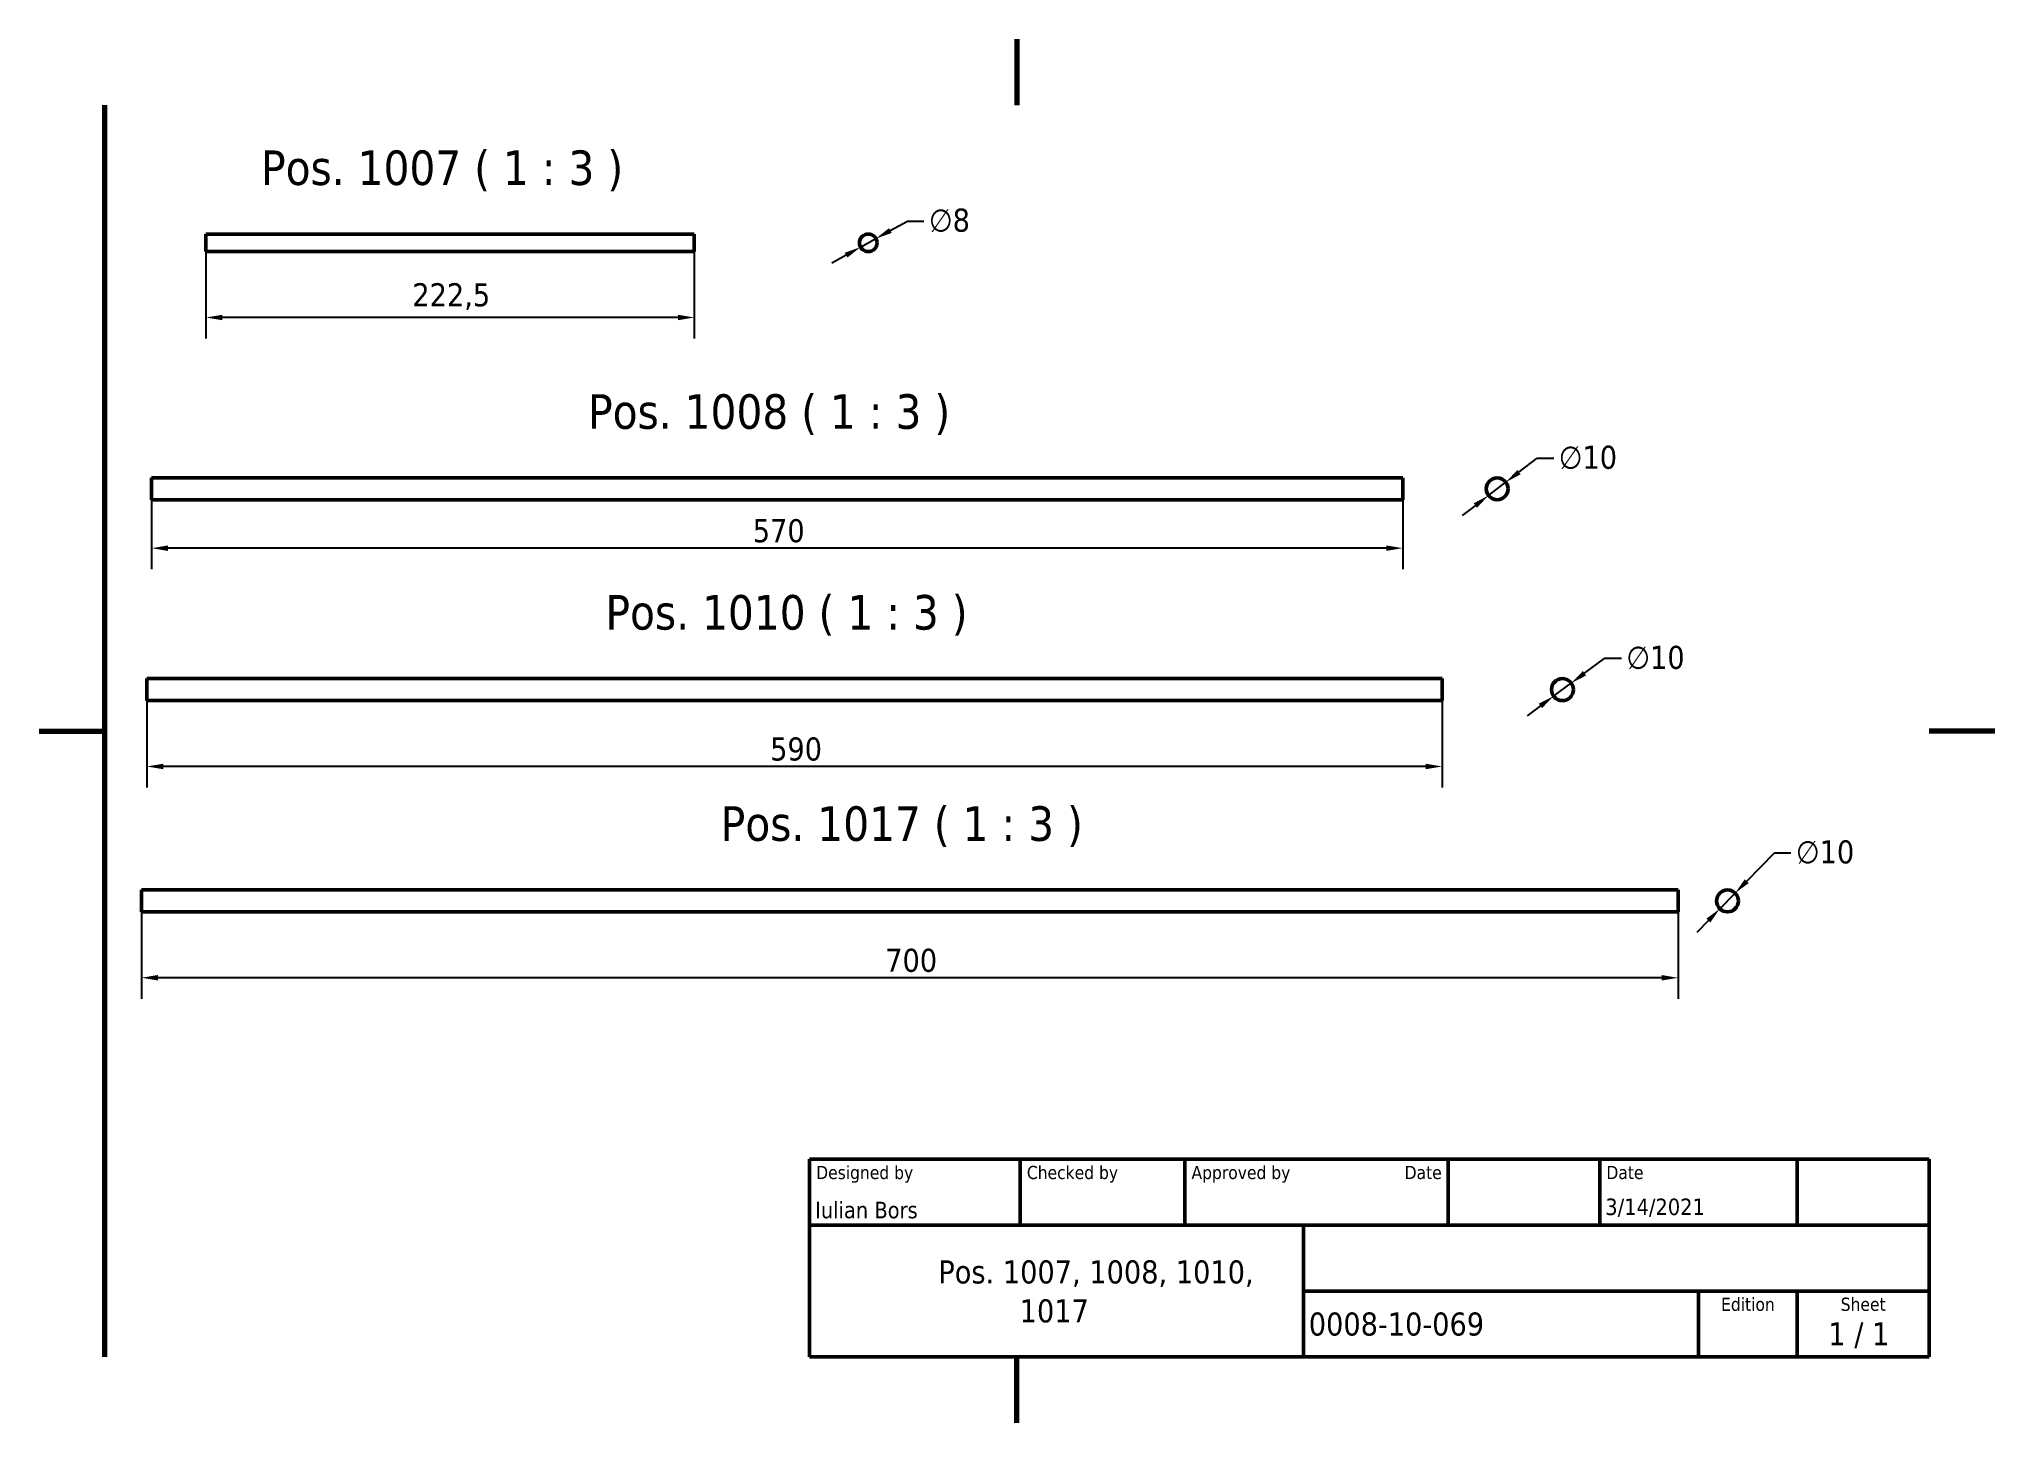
# Model space of a CAD drawing. Header units: millimetres. Extents: x 0 to 891, y 0 to 630.
import ezdxf
from ezdxf.enums import TextEntityAlignment as Align

# ---------------------------------------------------------------- set-up
doc = ezdxf.new("R2010")
doc.units = ezdxf.units.MM
doc.header["$LTSCALE"] = 3
for name, color, linetype, lineweight in [('Border (ISO)', 7, 'Continuous', 70), ('Dimension (ISO)', 7, 'Continuous', 25), ('Symbol (ISO)', 7, 'Continuous', 25), ('Title (ISO)', 7, 'Continuous', 50), ('Visible (ISO)', 7, 'Continuous', 50)]:
    doc.layers.add(name, color=color, linetype=linetype, lineweight=lineweight)
doc.styles.add('Note Text (ISO)', font='tahoma.ttf')
doc.styles.add('Text Style39', font='tahoma.ttf')
doc.styles.add('Text Style41', font='tahoma.ttf')
doc.styles.add('Text Style42', font='tahoma.ttf')
doc.dimstyles.new('Default - Method 1b (ISO)', dxfattribs={"dimscale": 3, "dimtxt": 3.5, "dimasz": 2.5, "dimexe": 3.175, "dimexo": 0, "dimgap": 0.762, "dimtad": 1, "dimtoh": 1, "dimrnd": 1e-08, "dimtxsty": 'Note Text (ISO)', "dimcen": 0.09, "dimdle": 10, "dimclrd": 256, "dimclre": 256, "dimclrt": 256, "dimazin": 2, "dimtfac": 1, "dimtmove": 0, "dimatfit": 3, "dimfxl": 0, "dimtolj": 1, "dimlwd": -1, "dimlwe": -1, "dimarcsym": 0})

# ---------------------------------------------------------------- blocks, each defined once
blk = doc.blocks.new('Borders Default Border')
at = {"layer": 'Border (ISO)', "flags": 128}
for points in [[(148.5, 210), (148.5, 200)], [(10, 10), (10, 200)], [(0, 105), (10, 105)], [(297, 105), (287, 105)], [(148.5, 0), (148.5, 10)]]:
    blk.add_lwpolyline(points, dxfattribs=at)
blk = doc.blocks.new('Title Blocks I.A.B')
at = {"layer": 'Title (ISO)'}
for p, q in [((270.07, 130), (100.07, 130)), ((100.07, 130), (100.07, 100)), ((132.07, 120), (132.07, 130)), ((157.07, 120), (157.07, 130)), ((197.07, 120), (197.07, 130)), ((220.07, 120), (220.07, 130)), ((250.07, 120), (250.07, 130)), ((270.07, 100), (270.07, 130)), ((100.07, 120), (270.07, 120)), ((175.07, 120), (175.07, 100)), ((270.07, 110), (175.07, 110)), ((235.07, 100), (235.07, 110)), ((250.07, 100), (250.07, 110)), ((100.07, 100), (270.07, 100))]:
    blk.add_line(p, q, dxfattribs=at)
at = {"layer": 'Title (ISO)', "style": 'Text Style41'}
for s, p in [('Designed by', (101.07, 129)), ('Checked by', (133.07, 129)), ('Approved by', (158.07, 129)), ('Date', (221.07, 129))]:
    blk.add_text(s, height=2, dxfattribs=at).set_placement(p, align=Align.TOP_LEFT)
blk.add_text('Date', height=2, dxfattribs=at).set_placement((196.07, 129), align=Align.TOP_RIGHT)
for s, p in [('Edition', (242.57, 109)), ('Sheet', (260.07, 109))]:
    blk.add_text(s, height=2, dxfattribs=at).set_placement(p, align=Align.TOP_CENTER)
at = {"layer": 'Title (ISO)', "style": 'Note Text (ISO)'}
blk.add_text('1 / 1 ', height=3.5, dxfattribs=at).set_placement((260.07, 103.5), align=Align.MIDDLE_CENTER)
at = {"layer": 'Title (ISO)'}
for tag, p, height, style in [('AUTHOR_001', (100.92, 121.05), 2.5, 'Text Style39'), ('CREATION_DATE_001', (220.91, 121.54), 2.5, 'Text Style39'), ('COMPANY_001', (103.88, 111.16), 3.5, 'Note Text (ISO)'), ('COMPANY_002', (131.98, 105.25), 3.5, 'Note Text (ISO)'), ('PART_NUMBER_001', (175.88, 103.25), 3.5, 'Note Text (ISO)')]:
    blk.add_attdef(tag, p, '', height=height, dxfattribs=dict(at, style=style))
at = {"layer": 'Title (ISO)', "style": 'Text Style39'}
for tag, p in [('CHECKED_BY', (133.07, 121)), ('ENG_APPROVED_BY', (158.07, 121))]:
    blk.add_attdef(tag, text='', height=2.5, dxfattribs=at).set_placement(p, align=Align.BOTTOM_LEFT)
blk.add_attdef('ENG_APPROVAL_DATE', text='', height=2.5, dxfattribs=at).set_placement((196.07, 121), align=Align.BOTTOM_RIGHT)
at = {"layer": 'Title (ISO)', "style": 'Note Text (ISO)'}
for tag, p in [('TITLE', (222.57, 115)), ('REVISION_NUMBER', (242.57, 103.5))]:
    blk.add_attdef(tag, text='', height=3.5, dxfattribs=at).set_placement(p, align=Align.MIDDLE_CENTER)
blk = doc.blocks.new('*D6')
at = {"layer": 'Defpoints', "color": 0}
for p in [(75.99, 533.26), (298.49, 533.26), (75.99, 503.26)]:
    blk.add_point(p, dxfattribs=at)
at = {"layer": 'Dimension (ISO)'}
for p, q in [((75.99, 533.26), (75.99, 493.74)), ((298.49, 533.26), (298.49, 493.74)), ((290.99, 503.26), (83.49, 503.26))]:
    blk.add_line(p, q, dxfattribs=at)
for points in [[(83.49, 504.51), (83.49, 502.01), (75.99, 503.26)], [(290.99, 504.51), (290.99, 502.01), (298.49, 503.26)]]:
    blk.add_solid(points, dxfattribs=at)
at = {"layer": 'Dimension (ISO)', "insert": (170.04, 518.87), "char_height": 10.5, "attachment_point": 1, "style": 'Note Text (ISO)'}
blk.add_mtext('\\A1;222,5', dxfattribs=at)
blk = doc.blocks.new('*D7')
at = {"layer": 'Defpoints', "color": 0}
for p in [(51.22, 420.26), (621.22, 420.26), (51.22, 398.24)]:
    blk.add_point(p, dxfattribs=at)
at = {"layer": 'Dimension (ISO)'}
for p, q in [((51.22, 420.26), (51.22, 388.71)), ((621.22, 420.26), (621.22, 388.71)), ((613.72, 398.24), (58.72, 398.24))]:
    blk.add_line(p, q, dxfattribs=at)
for points in [[(58.72, 399.49), (58.72, 396.99), (51.22, 398.24)], [(613.72, 399.49), (613.72, 396.99), (621.22, 398.24)]]:
    blk.add_solid(points, dxfattribs=at)
at = {"layer": 'Dimension (ISO)', "insert": (325.12, 411.45), "char_height": 10.5, "attachment_point": 1, "style": 'Note Text (ISO)'}
blk.add_mtext('\\A1;570', dxfattribs=at)
blk = doc.blocks.new('*D8')
at = {"layer": 'Defpoints', "color": 0}
for p in [(49.13, 328.85), (639.13, 328.85), (49.13, 298.85)]:
    blk.add_point(p, dxfattribs=at)
at = {"layer": 'Dimension (ISO)'}
for p, q in [((49.13, 328.85), (49.13, 289.33)), ((639.13, 328.85), (639.13, 289.33)), ((631.63, 298.85), (56.63, 298.85))]:
    blk.add_line(p, q, dxfattribs=at)
for points in [[(56.63, 300.1), (56.63, 297.6), (49.13, 298.85)], [(631.63, 300.1), (631.63, 297.6), (639.13, 298.85)]]:
    blk.add_solid(points, dxfattribs=at)
at = {"layer": 'Dimension (ISO)', "insert": (333.03, 312.07), "char_height": 10.5, "attachment_point": 1, "style": 'Note Text (ISO)'}
blk.add_mtext('\\A1;590', dxfattribs=at)
blk = doc.blocks.new('*D9')
at = {"layer": 'Defpoints', "color": 0}
for p in [(374.24, 535.32), (381.23, 539.2)]:
    blk.add_point(p, dxfattribs=at)
at = {"layer": 'Dimension (ISO)'}
for p, q in [((387.79, 542.84), (395.6, 547.18)), ((395.6, 547.18), (403.1, 547.18)), ((374.24, 535.32), (381.23, 539.2)), ((367.68, 531.68), (361.13, 528.04))]:
    blk.add_line(p, q, dxfattribs=at)
for points in [[(387.18, 543.94), (388.4, 541.75), (381.23, 539.2)], [(367.08, 532.77), (368.29, 530.58), (374.24, 535.32)]]:
    blk.add_solid(points, dxfattribs=at)
at = {"layer": 'Dimension (ISO)', "insert": (405.39, 552.84), "char_height": 10.5, "attachment_point": 1, "style": 'Note Text (ISO)'}
blk.add_mtext('\\A1;∅8', dxfattribs=at)
blk = doc.blocks.new('*D10')
at = {"layer": 'Defpoints', "color": 0}
for p in [(668.23, 428.29), (660.29, 422.22)]:
    blk.add_point(p, dxfattribs=at)
at = {"layer": 'Dimension (ISO)'}
for p, q in [((674.19, 432.85), (682.54, 439.23)), ((682.54, 439.23), (690.04, 439.23)), ((660.29, 422.22), (668.23, 428.29)), ((654.33, 417.66), (648.37, 413.11))]:
    blk.add_line(p, q, dxfattribs=at)
for points in [[(673.43, 433.84), (674.95, 431.85), (668.23, 428.29)], [(653.57, 418.66), (655.09, 416.67), (660.29, 422.22)]]:
    blk.add_solid(points, dxfattribs=at)
at = {"layer": 'Dimension (ISO)', "insert": (692.32, 444.88), "char_height": 10.5, "attachment_point": 1, "style": 'Note Text (ISO)'}
blk.add_mtext('\\A1;∅10', dxfattribs=at)
blk = doc.blocks.new('*D11')
at = {"layer": 'Defpoints', "color": 0}
for p in [(689.96, 330.88), (698.01, 336.82)]:
    blk.add_point(p, dxfattribs=at)
at = {"layer": 'Dimension (ISO)'}
for p, q in [((704.04, 341.28), (713.33, 348.13)), ((713.33, 348.13), (720.83, 348.13)), ((689.96, 330.88), (698.01, 336.82)), ((683.93, 326.43), (677.89, 321.98))]:
    blk.add_line(p, q, dxfattribs=at)
for points in [[(703.3, 342.28), (704.78, 340.27), (698.01, 336.82)], [(683.19, 327.43), (684.67, 325.42), (689.96, 330.88)]]:
    blk.add_solid(points, dxfattribs=at)
at = {"layer": 'Dimension (ISO)', "insert": (723.11, 353.78), "char_height": 10.5, "attachment_point": 1, "style": 'Note Text (ISO)'}
blk.add_mtext('\\A1;∅10', dxfattribs=at)
blk = doc.blocks.new('*D12')
at = {"layer": 'Defpoints', "color": 0}
for p in [(46.65, 232.65), (746.65, 232.65), (46.65, 202.65)]:
    blk.add_point(p, dxfattribs=at)
at = {"layer": 'Dimension (ISO)'}
for p, q in [((46.65, 232.65), (46.65, 193.12)), ((746.65, 232.65), (746.65, 193.12)), ((739.15, 202.65), (54.15, 202.65))]:
    blk.add_line(p, q, dxfattribs=at)
for points in [[(54.15, 203.9), (54.15, 201.4), (46.65, 202.65)], [(739.15, 203.9), (739.15, 201.4), (746.65, 202.65)]]:
    blk.add_solid(points, dxfattribs=at)
at = {"layer": 'Dimension (ISO)', "insert": (385.47, 215.86), "char_height": 10.5, "attachment_point": 1, "style": 'Note Text (ISO)'}
blk.add_mtext('\\A1;700', dxfattribs=at)
blk = doc.blocks.new('*D13')
at = {"layer": 'Defpoints', "color": 0}
for p in [(772.68, 241.22), (765.7, 234.07)]:
    blk.add_point(p, dxfattribs=at)
at = {"layer": 'Dimension (ISO)'}
for p, q in [((777.92, 246.59), (790.58, 259.57)), ((790.58, 259.57), (798.08, 259.57)), ((765.7, 234.07), (772.68, 241.22)), ((760.46, 228.7), (755.22, 223.33))]:
    blk.add_line(p, q, dxfattribs=at)
for points in [[(777.03, 247.46), (778.81, 245.72), (772.68, 241.22)], [(759.56, 229.57), (761.35, 227.83), (765.7, 234.07)]]:
    blk.add_solid(points, dxfattribs=at)
at = {"layer": 'Dimension (ISO)', "insert": (800.37, 265.22), "char_height": 10.5, "attachment_point": 1, "style": 'Note Text (ISO)'}
blk.add_mtext('\\A1;∅10', dxfattribs=at)

msp = doc.modelspace()

# ---------------------------------------------------------------- linework, layer by layer
at = {"layer": 'Visible (ISO)'}
for p, q in [((75.987, 541.26), (75.987, 533.26)), ((298.487, 541.26), (75.987, 541.26)), ((298.487, 541.26), (298.487, 533.26)), ((298.487, 533.26), (75.987, 533.26)), ((51.216, 430.255), (51.216, 420.255)), ((621.216, 430.255), (51.216, 430.255)), ((621.216, 420.255), (621.216, 430.255)), ((621.216, 420.255), (51.216, 420.255)), ((49.129, 338.852), (49.129, 328.852)), ((639.129, 338.852), (49.129, 338.852)), ((639.129, 328.852), (639.129, 338.852)), ((639.129, 328.852), (49.129, 328.852)), ((46.653, 242.646), (46.653, 232.646)), ((746.653, 242.646), (46.653, 242.646)), ((746.653, 232.646), (746.653, 242.646)), ((746.653, 232.646), (46.653, 232.646))]:
    msp.add_line(p, q, dxfattribs=at)
for centre, radius in [((377.736, 537.26), 4), ((664.26, 425.255), 5), ((693.986, 333.852), 5), ((769.189, 237.646), 5)]:
    msp.add_circle(centre, radius, dxfattribs=at)

# ---------------------------------------------------------------- block references
at = {"xscale": 3, "yscale": 3, "zscale": 3}
msp.add_blockref('Borders Default Border', (0, 0), dxfattribs=at)
msp.add_blockref('Title Blocks I.A.B', (50.786, -270), dxfattribs=at).add_auto_attribs({'PART_NUMBER_001': '0008-10-069', 'COMPANY_001': '            Pos. 1007, 1008, 1010,', 'AUTHOR_001': 'Iulian Bors', 'CREATION_DATE_001': '3/14/2021', 'COMPANY_002': '1017'})

# ---------------------------------------------------------------- texts
at = {"layer": 'Symbol (ISO)', "char_height": 15.72, "attachment_point": 7, "style": 'Text Style42'}
for s, insert in [('Pos. 1007 ( 1 : 3 )', (101.139, 560.76)), ('Pos. 1008 ( 1 : 3 )', (250.117, 449.755)), ('Pos. 1010 ( 1 : 3 )', (258.031, 358.352)), ('Pos. 1017 ( 1 : 3 )', (310.555, 262.146))]:
    msp.add_mtext(s, dxfattribs=dict(at, insert=insert))

# ---------------------------------------------------------------- dimensions: what is measured, and where the dimension line sits
at = {"layer": 'Dimension (ISO)'}
for p1, p2, picture, middle in [((374.239, 535.318), (381.233, 539.202), '*D9', (414.479, 547.183)), ((660.287, 422.219), (668.232, 428.292), '*D10', (705.32, 439.225)), ((689.963, 330.883), (698.008, 336.822), '*D11', (736.113, 348.13)), ((765.697, 234.067), (772.682, 241.224), '*D13', (813.367, 259.567))]:
    dim = msp.add_diameter_dim_2p(p1=p1, p2=p2, dimstyle='Default - Method 1b (ISO)', override={"dimgap": 0.762, "dimtad": 0, "dimtih": 1, "dimdec": 2, "dimlfac": 1, "dimtol": 0, "dimlim": 0, "dimtp": 0, "dimtm": 0, "dimtdec": 2, "dimatfit": 2}, dxfattribs=at)
    dim.commit()
    dim.dimension.update_dxf_attribs({"geometry": picture, "text_midpoint": middle, "dimtype": 163})
for base, p1, p2, picture, middle in [((75.987, 503.26), (298.487, 533.26), (75.987, 533.26), '*D6', (187.237, 503.26)), ((51.216, 398.238), (621.216, 420.255), (51.216, 420.255), '*D7', (336.216, 398.238)), ((49.129, 298.852), (639.129, 328.852), (49.129, 328.852), '*D8', (344.129, 298.852)), ((46.653, 202.646), (746.653, 232.646), (46.653, 232.646), '*D12', (396.653, 202.646))]:
    dim = msp.add_linear_dim(base=base, p1=p1, p2=p2, angle=180, dimstyle='Default - Method 1b (ISO)', override={"dimgap": 0.762, "dimtoh": 0, "dimdec": 2, "dimtol": 0, "dimlim": 0, "dimtp": 0, "dimtm": 0, "dimtdec": 2, "dimtofl": 0, "dimatfit": 1}, dxfattribs=at)
    dim.commit()
    dim.dimension.update_dxf_attribs({"geometry": picture, "text_midpoint": middle, "dimtype": 160})

doc.saveas('drawing.dxf')
